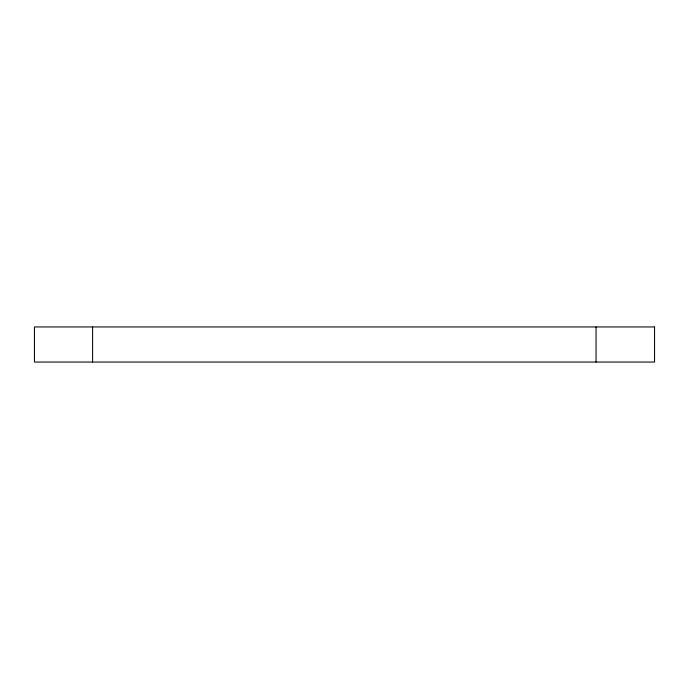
<?xml version="1.0" encoding="UTF-8"?>
<svg xmlns="http://www.w3.org/2000/svg" width="689" height="689" viewBox="0 0 689 689"><rect width="100%" height="100%" fill="white"/><g stroke="black" fill="none" stroke-linecap="round" stroke-linejoin="round"><path stroke-width="1.03" d="M596.054 326.948L596.054 362.052M92.584 326.948L92.584 362.052M654.55 326.948L34.45 326.948L34.45 362.052L654.55 362.052L654.55 326.948"/></g></svg>
